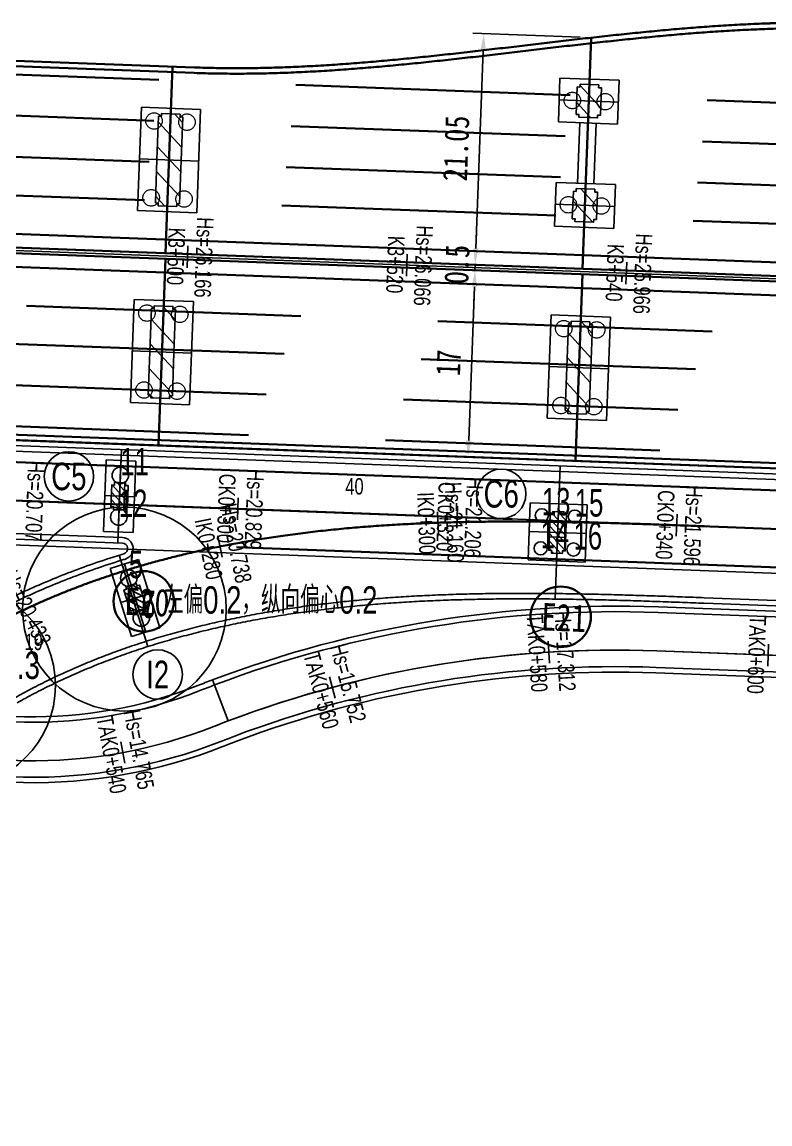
# Model space of a CAD drawing. Extents: x 0 to 558779, y 0 to 2762081.
# Drawn here: x 519707.1 to 519775.3, y 2757570.6 to 2757670.9 of the extents above; entities that cross this region are included whole.
import ezdxf
from ezdxf.enums import TextEntityAlignment as Align

# ---------------------------------------------------------------- set-up
doc = ezdxf.new("R2010")
doc.units = 0
doc.header["$LTSCALE"] = 20
doc.header["$PDMODE"] = 34
for name, pattern in [('CENTER', [2, 1.25, -0.25, 0.25, -0.25]), ('DASHED', [19.05, 12.7, -6.35]), ('HIDDEN', [0.375, 0.25, -0.125])]:
    doc.linetypes.add(name, pattern=pattern)
for name, color, linetype in [('B-标线', 8, 'Continuous'), ('DL-中心线', 10, 'Continuous'), ('L-主桥边线', 240, 'Continuous'), ('L-洛秀互通匝道边线', 140, 'Continuous'), ('L-脊线', 222, 'Continuous'), ('L-辅路绿化带', 3, 'Continuous'), ('QL-主线桥墩', 191, 'Continuous'), ('QL-分孔线', 4, 'Continuous'), ('QL-墩号', 6, 'Continuous'), ('QL-桥墩', 191, 'Continuous'), ('QL-桥跨数值', 6, 'Continuous'), ('RD-红线', 230, 'Continuous'), ('XW_2022', 7, 'Continuous'), ('XW_C', 7, 'Continuous'), ('XW_E', 7, 'Continuous'), ('XW_I', 7, 'Continuous'), ('XW_TA', 7, 'Continuous'), ('XW_海江大道（2000坐标）', 7, 'Continuous'), ('XW_红树林', 7, 'Continuous'), ('主线墩中心线', 6, 'Continuous'), ('主线墩号', 1, 'Continuous'), ('主线桥宽', 4, 'Continuous'), ('桩号-2022', 7, 'Continuous'), ('桩号-C', 7, 'Continuous'), ('桩号-I', 7, 'Continuous'), ('桩号-红树林', 7, 'Continuous'), ('点划线', 6, 'CENTER'), ('粗实线', 1, 'Continuous'), ('设计高-2022', 7, 'Continuous'), ('设计高-C', 7, 'Continuous'), ('设计高-I', 7, 'Continuous'), ('设计高-地面高-2022', 7, 'Continuous'), ('设计高-地面高-C', 7, 'Continuous'), ('设计高-地面高-I', 7, 'Continuous'), ('设计高-地面高-红树林', 7, 'Continuous'), ('设计高-红树林', 7, 'Continuous')]:
    doc.layers.add(name, color=color, linetype=linetype)
doc.layers.add('偏心', color=4, linetype='Continuous', plot=False)
doc.layers.add('坐标标注', color=6, linetype='Continuous', plot=False)
doc.layers.add('构造细实', color=5, linetype='Continuous', lineweight=15)
doc.layers.add('细虚线', color=2, linetype='DASHED', lineweight=15)
doc.styles.get("Standard").update_dxf_attribs({"font": 'fsdb_e.shx', "width": 0.7, "bigfont": 'hzdx.shx'})
doc.styles.add('仿宋', font='simfang_0.ttf', dxfattribs={"width": 0.8})
doc.dimstyles.new('跨度', dxfattribs={"dimscale": 2, "dimtxt": 2.2, "dimasz": 1.5, "dimexe": 1, "dimexo": 1, "dimgap": 1, "dimtad": 1, "dimdec": 3, "dimzin": 9, "dimdsep": 46, "dimtxsty": '仿宋', "dimcen": 0, "dimclrd": 4, "dimclre": 4, "dimclrt": 256, "dimadec": 0, "dimazin": 3, "dimtfac": 1, "dimtdec": 3, "dimtix": 1, "dimtmove": 2, "dimatfit": 3, "dimfxl": 1, "dimtolj": 1, "dimtzin": 0, "dimarcsym": 2})
pattern_1 = [(0, (0, 2e-10), (0, 6.985), [5.08, -1.905]), (90, (0, 2e-10), (-6.985, 4e-16), [5.08, -1.905])]

# ---------------------------------------------------------------- blocks, each defined once
blk = doc.blocks.new('(13-2)13m花瓶墩双排桩4根1.2')
h = blk.add_hatch()
h.set_pattern_fill('ANGLE', color=256)
h.set_pattern_definition(pattern_1)
h.paths.add_polyline_path([(-1.9, -0.5), (-1.9, 0.5), (-1.65, 0.5), (-1.65, 0.75), (1.65, 0.75), (1.65, 0.5), (1.9, 0.5), (1.9, -0.5), (1.65, -0.5), (1.65, -0.75), (-1.65, -0.75), (-1.65, -0.5)])
h = blk.add_hatch()
h.set_pattern_fill('ANGLE', color=256)
h.set_pattern_definition(pattern_1)
h.paths.add_polyline_path([(-1.9, -0.5), (-1.9, 0.5), (-1.65, 0.5), (-1.65, 0.75), (1.65, 0.75), (1.65, 0.5), (1.9, 0.5), (1.9, -0.5), (1.65, -0.5), (1.65, -0.75), (-1.65, -0.75), (-1.65, -0.5)])
h = blk.add_hatch()
h.set_pattern_fill('ANSI31', color=3, scale=0.15)
h.paths.add_polyline_path([(-1.9, -0.5), (-1.9, 0.5), (-1.65, 0.5), (-1.65, 0.75), (1.65, 0.75), (1.65, 0.5), (1.9, 0.5), (1.9, -0.5), (1.65, -0.5), (1.65, -0.75), (-1.65, -0.75), (-1.65, -0.5)])
at = {"layer": 'QL-桥墩', "color": 1}
for p, q in [((-2.6, 2.6), (2.6, 2.6)), ((-2.6, 2.6), (-2.6, -2.6)), ((2.6, 2.6), (2.6, -2.6)), ((-2.6, -2.6), (2.6, -2.6))]:
    blk.add_line(p, q, dxfattribs=at)
at = {"layer": 'QL-桥墩', "color": 3, "linetype": 'CENTER'}
for p, q in [((0, 2.6), (0, -2.6)), ((-2.6, 0), (2.6, 0))]:
    blk.add_line(p, q, dxfattribs=at)
at = {"layer": 'QL-桥墩', "color": 1}
blk.add_lwpolyline([(-1.9, -0.5), (-1.9, 0.5), (-1.65, 0.5), (-1.65, 0.75), (1.65, 0.75), (1.65, 0.5), (1.9, 0.5), (1.9, -0.5), (1.65, -0.5), (1.65, -0.75), (-1.65, -0.75), (-1.65, -0.5)], close=True, dxfattribs=at)
at = {"layer": 'QL-桥墩', "color": 3, "ltscale": 0.1}
for centre in [(-1.5, 1.5), (1.5, 1.5), (-1.5, -1.5), (1.5, -1.5)]:
    blk.add_circle(centre, 0.6, dxfattribs=at)
blk = doc.blocks.new('(9-1)8.5m花瓶墩单排桩2根1.5')
h = blk.add_hatch()
h.set_pattern_fill('ANGLE', color=256)
h.set_pattern_definition(pattern_1)
h.paths.add_polyline_path([(-1.25, -0.5), (-1.25, 0.5), (-1, 0.5), (-1, 0.75), (1, 0.75), (1, 0.5), (1.25, 0.5), (1.25, -0.5), (1, -0.5), (1, -0.75), (-1, -0.75), (-1, -0.5)])
h = blk.add_hatch()
h.set_pattern_fill('ANGLE', color=256)
h.set_pattern_definition(pattern_1)
h.paths.add_polyline_path([(-1.25, -0.5), (-1.25, 0.5), (-1, 0.5), (-1, 0.75), (1, 0.75), (1, 0.5), (1.25, 0.5), (1.25, -0.5), (1, -0.5), (1, -0.75), (-1, -0.75), (-1, -0.5)])
h = blk.add_hatch()
h.set_pattern_fill('ANSI31', color=3, scale=0.15)
h.paths.add_polyline_path([(-1.25, -0.5), (-1.25, 0.5), (-1, 0.5), (-1, 0.75), (1, 0.75), (1, 0.5), (1.25, 0.5), (1.25, -0.5), (1, -0.5), (1, -0.75), (-1, -0.75), (-1, -0.5)])
at = {"layer": 'QL-桥墩', "color": 1}
for p, q in [((-3.25, -1.35), (-3.25, 1.35)), ((-3.25, 1.35), (3.25, 1.35)), ((3.25, 1.35), (3.25, -1.35)), ((3.25, -1.35), (-3.25, -1.35))]:
    blk.add_line(p, q, dxfattribs=at)
at = {"layer": 'QL-桥墩', "color": 3, "linetype": 'CENTER'}
for p, q in [((0, -1.35), (0, 1.35)), ((3.25, 0), (-3.25, 0))]:
    blk.add_line(p, q, dxfattribs=at)
at = {"layer": 'QL-桥墩', "color": 1, "ltscale": 0.1}
blk.add_lwpolyline([(-1.25, -0.5), (-1.25, 0.5), (-1, 0.5), (-1, 0.75), (1, 0.75), (1, 0.5), (1.25, 0.5), (1.25, -0.5), (1, -0.5), (1, -0.75), (-1, -0.75), (-1, -0.5)], close=True, dxfattribs=at)
at = {"layer": 'QL-桥墩', "color": 3}
for centre in [(-1.9, 0), (1.9, 0)]:
    blk.add_circle(centre, 0.75, dxfattribs=at)
blk = doc.blocks.new('E12-E19')
at = {"layer": '构造细实'}
h = blk.add_hatch(dxfattribs=at)
h.set_pattern_fill('ANSI31', color=4, scale=50, style=0)
h.paths.add_polyline_path([(56099, 44434), (56494, 44434), (56889, 44434), (56889, 44459), (56914, 44459), (56914, 44544), (56914, 44629), (56889, 44629), (56889, 44654), (56494, 44654), (56099, 44654), (56099, 44629), (56074, 44629), (56074, 44544), (56074, 44459), (56099, 44459)])
at = {"layer": '粗实线'}
for p, q in [((56024, 44814), (56024, 44274)), ((56964, 44814), (56024, 44814)), ((56964, 44814), (56964, 44274)), ((56964, 44274), (56024, 44274))]:
    blk.add_line(p, q, dxfattribs=at)
at = {"layer": '粗实线', "color": 4}
for points in [[(56099, 44434), (56099, 44459), (56074, 44459), (56074, 44544), (56074, 44629), (56099, 44629), (56099, 44654)], [(56099, 44434), (56494, 44434), (56889, 44434), (56889, 44459), (56914, 44459), (56914, 44544), (56914, 44629), (56889, 44629), (56889, 44654), (56494, 44654), (56099, 44654)]]:
    blk.add_lwpolyline(points, dxfattribs=at)
at = {"layer": '细虚线', "ltscale": 5}
for centre in [(56144, 44694), (56844, 44694), (56144, 44394), (56844, 44394)]:
    blk.add_circle(centre, 75, dxfattribs=at)
blk = doc.blocks.new('40m水中墩')
at = {"layer": '点划线'}
for p, q in [((0.18, 4.7), (-0.18, -4.7)), ((-2.7, 0.1), (2.7, -0.1))]:
    blk.add_line(p, q, dxfattribs=at)
at = {"xscale": 0.01, "yscale": 0.01, "zscale": 0.01, "rotation": 87.8660175350608}
blk.add_blockref('E12-E19', (424.09, -581.14), dxfattribs=at)
blk = doc.blocks.new('E22-E26')
at = {"layer": '构造细实'}
h = blk.add_hatch(dxfattribs=at)
h.set_pattern_fill('ANSI31', color=4, scale=0.4, style=0)
h.set_pattern_definition([(45, (-456.4983, -204.118), (-0.8980256, 0.8980256), [])])
h.paths.add_polyline_path([(6.25, 0.85), (6.25, 0), (6.25, -0.85), (6, -0.85), (6, -1.1), (3.5, -1.1), (3.5, -0.85), (3.25, -0.85), (3.25, 0), (3.25, 0.85), (3.5, 0.85), (3.5, 1.1), (6, 1.1), (6, 0.85)])
h.paths.add_polyline_path([(-6, -1.1), (-6, -0.85), (-6.25, -0.85), (-6.25, 0), (-6.25, 0.85), (-6, 0.85), (-6, 1.1), (-3.5, 1.1), (-3.5, 0.85), (-3.25, 0.85), (-3.25, 0), (-3.25, -0.85), (-3.5, -0.85), (-3.5, -1.1)])
at = {"layer": '点划线', "ltscale": 0.3}
for p, q in [((-4.75, 2.7), (-4.75, -2.7)), ((4.75, 2.7), (4.75, -2.7)), ((-6.75, 0), (6.75, 0))]:
    blk.add_line(p, q, dxfattribs=at)
at = {"layer": '粗实线'}
for p, q in [((-6.75, -2.7), (-6.75, 2.7)), ((-2.75, 2.7), (-6.75, 2.7)), ((-2.75, -2.7), (-2.75, 2.7)), ((2.75, -2.7), (2.75, 2.7)), ((6.75, 2.7), (2.75, 2.7)), ((6.75, -2.7), (6.75, 2.7)), ((-2.75, 0.75), (2.75, 0.75)), ((-2.75, -0.75), (2.75, -0.75)), ((-6.75, -2.7), (-2.75, -2.7)), ((2.75, -2.7), (6.75, -2.7))]:
    blk.add_line(p, q, dxfattribs=at)
at = {"layer": '粗实线', "color": 4}
for points in [[(-6, -1.1), (-6, -0.85), (-6.25, -0.85), (-6.25, 0), (-6.25, 0.85), (-6, 0.85), (-6, 1.1), (-3.5, 1.1), (-3.5, 0.85), (-3.25, 0.85), (-3.25, 0), (-3.25, -0.85)], [(-6, -1.1), (-3.5, -1.1), (-3.5, -0.85), (-3.25, -0.85)]]:
    blk.add_lwpolyline(points, dxfattribs=at)
blk.add_lwpolyline([(6.25, 0.85), (6.25, 0), (6.25, -0.85), (6, -0.85), (6, -1.1), (3.5, -1.1), (3.5, -0.85), (3.25, -0.85), (3.25, 0), (3.25, 0.85), (3.5, 0.85), (3.5, 1.1), (6, 1.1), (6, 0.85)], close=True, dxfattribs=at)
at = {"layer": '细虚线', "ltscale": 5}
for centre in [(-4.75, 1.5), (4.75, 1.5), (-4.75, -1.5), (4.75, -1.5)]:
    blk.add_circle(centre, 0.75, dxfattribs=at)
blk = doc.blocks.new('标注墩')
at = {"layer": '主线墩号', "lineweight": 35}
blk.add_circle((0, -28.5), 5.5, dxfattribs=at)
blk = doc.blocks.new('*D1523')
at = {"layer": 'DEFPOINTS', "color": 0}
for p in [(2727.53, -351.63), (2737.31, -351.99), (2736.68, -368.98)]:
    blk.add_point(p, dxfattribs=at)
at = {"layer": '主线桥宽', "color": 4, "lineweight": -2}
for p, q in [((2736.31, -351.95), (2726.53, -351.59)), ((2726.96, -367.11), (2727.48, -353.12)), ((2735.68, -368.94), (2725.9, -368.58))]:
    blk.add_line(p, q, dxfattribs=at)
at = {"layer": '主线桥宽', "color": 4}
for points in [[(2727.73, -353.13), (2727.23, -353.11), (2727.53, -351.63)], [(2726.71, -367.11), (2727.21, -367.12), (2726.9, -368.61)]]:
    blk.add_solid(points, dxfattribs=at)
at = {"layer": '主线桥宽', "insert": (2725.11, -360.04), "char_height": 2.2, "attachment_point": 5, "rotation": 87.8663, "style": '仿宋'}
blk.add_mtext('\\A1;17', dxfattribs=at)
blk = doc.blocks.new('*D1546')
at = {"layer": 'DEFPOINTS', "color": 0}
for p in [(2727.55, -351.13), (2737.31, -351.99), (2737.33, -351.49)]:
    blk.add_point(p, dxfattribs=at)
at = {"layer": '主线桥宽', "color": 4, "lineweight": -2}
for p, q in [((2727.61, -349.63), (2727.66, -348.13)), ((2736.31, -351.95), (2726.53, -351.59)), ((2736.33, -351.45), (2726.55, -351.09)), ((2727.53, -351.63), (2727.55, -351.13)), ((2727.48, -353.12), (2727.42, -354.62))]:
    blk.add_line(p, q, dxfattribs=at)
at = {"layer": '主线桥宽', "color": 4}
for points in [[(2727.36, -349.62), (2727.86, -349.64), (2727.55, -351.13)], [(2727.73, -353.13), (2727.23, -353.11), (2727.53, -351.63)]]:
    blk.add_solid(points, dxfattribs=at)
at = {"layer": '主线桥宽', "insert": (2725.9, -351.09), "char_height": 2.2, "attachment_point": 5, "rotation": 87.8663, "style": '仿宋'}
blk.add_mtext('\\A1;0.5', dxfattribs=at)
blk = doc.blocks.new('*D1547')
at = {"layer": 'DEFPOINTS', "color": 0}
for p in [(2728.34, -330.09), (2738.11, -330.45), (2737.33, -351.49)]:
    blk.add_point(p, dxfattribs=at)
at = {"layer": '主线桥宽', "color": 4, "lineweight": -2}
for p, q in [((2737.11, -330.42), (2727.34, -330.05)), ((2727.61, -349.63), (2728.28, -331.59)), ((2736.33, -351.45), (2726.55, -351.09))]:
    blk.add_line(p, q, dxfattribs=at)
at = {"layer": '主线桥宽', "color": 4}
for points in [[(2728.53, -331.6), (2728.03, -331.58), (2728.34, -330.09)], [(2727.36, -349.62), (2727.86, -349.64), (2727.55, -351.13)]]:
    blk.add_solid(points, dxfattribs=at)
at = {"layer": '主线桥宽', "insert": (2725.83, -340.53), "char_height": 2.2, "attachment_point": 5, "rotation": 87.8663, "style": '仿宋'}
blk.add_mtext('\\A1;21.05', dxfattribs=at)
blk = doc.blocks.new('主线桥墩10.09')
at = {"layer": 'L-主桥边线', "color": 3, "lineweight": 35}
for points in [[(1927.5544, -306.876), (1927.5544, -306.876, 0.02003161), (2286.8826, -334.7071), (3681.6686, -386.6743)], [(1927.4958, -307.3726, 0.02003161), (2286.864, -335.2068), (3681.65, -387.174)]]:
    blk.add_lwpolyline(points, format="xyb", dxfattribs=at)
at = {"layer": 'L-主桥边线', "lineweight": 35, "ltscale": 2, "flags": 128}
for points in [[(2502.1443, -325.7156), (2701.9882, -333.1614)], [(2356.2377, -354.8033), (3416.4211, -394.3038)]]:
    blk.add_lwpolyline(points, dxfattribs=at)
blk.add_lwpolyline([(2756.177, -329.1012, 0.00397659), (2754.1736, -329.1553, 0.00362286), (2752.169, -329.24, 0.00327001), (2750.1634, -329.3524, 0.00291858), (2748.1569, -329.4899, 0.00256892), (2746.1496, -329.6495, 0.0022212), (2744.1415, -329.8286, 0.00187545), (2742.1328, -330.0243, 0.00153156), (2740.1237, -330.2339, 0.00118934), (2738.114, -330.4546, 0.00084849), (2736.1041, -330.6836, 0.00050867), (2734.094, -330.9182, 0.00016949), (2732.0838, -331.1555, -0.00016949), (2730.0735, -331.3929, -0.00050867), (2728.0634, -331.6275, -0.00084849), (2726.0535, -331.8565, -0.00118934), (2724.0439, -332.0772, -0.00153156), (2722.0347, -332.2868, -0.00187545), (2720.026, -332.4825, -0.0022212), (2718.0179, -332.6616, -0.00256892), (2716.0106, -332.8212, -0.00291858), (2714.0041, -332.9586, -0.00327001), (2711.9985, -333.0711, -0.00362286), (2709.994, -333.1558, -0.00397659), (2707.9906, -333.2099, -0.00433043), (2705.9884, -333.2308, -0.00468339), (2703.9876, -333.2155, -0.0050342), (2701.9882, -333.1614)], format="xyb", dxfattribs=at)
at = {"layer": '主线墩中心线', "linetype": 'CENTER', "lineweight": 35}
for p, q in [((2737.3303, -351.49), (2738.114, -330.4546)), ((2699.3566, -350.0752), (2699.9896, -333.0869)), ((2698.7051, -367.563), (2699.338, -350.5748)), ((2736.6787, -368.9778), (2737.3117, -351.9896))]:
    blk.add_line(p, q, dxfattribs=at)
at = {"layer": '主线墩号'}
for name, p, rotation in [('E22-E26', (2737.7222, -340.9723), 87.86625112497175), ('40m水中墩', (2699.6731, -341.581), 0.000233533772675), ('40m水中墩', (2699.0216, -359.0689), 0.000233533772675), ('40m水中墩', (2736.9952, -360.4837), 0.000233533772675)]:
    blk.add_blockref(name, p, dxfattribs=dict(at, rotation=rotation))
at = {"layer": '主线墩号', "lineweight": 35, "xscale": -0.5000000000020589, "yscale": 0.5, "zscale": 0.5, "rotation": 354.5955296351904}
for p in [(2698.7051, -367.563), (2736.6787, -368.9778)]:
    blk.add_blockref('标注墩', p, dxfattribs=at)
at = {"layer": '主线墩号', "lineweight": 35, "style": '仿宋', "width": 0.8}
for s, p in [('E20', (2697.6658, -381.8111)), ('E21', (2735.6395, -383.2259))]:
    blk.add_text(s, height=2.5, rotation=357.768209, dxfattribs=at).set_placement(p, align=Align.MIDDLE_CENTER)
at = {"layer": '主线桥宽'}
dim = blk.add_linear_dim(base=(2728.3363, -330.0903), p1=(2737.3303, -351.49), p2=(2738.114, -330.4546), angle=267.866251, dimstyle='跨度', override={"dimscale": 1, "dimfxl": 0.6}, dxfattribs=at)
dim.commit()
dim.dimension.update_dxf_attribs({"geometry": '*D1547', "text_midpoint": (2725.827, -340.5291)})
dim = blk.add_linear_dim(base=(2727.5525, -351.1257), p1=(2737.3117, -351.9896), p2=(2737.3303, -351.49), angle=267.866251, dimstyle='跨度', override={"dimscale": 1, "dimfxl": 0.6}, dxfattribs=at)
dim.commit()
dim.dimension.update_dxf_attribs({"geometry": '*D1546', "text_midpoint": (2725.9, -351.0905), "dimtype": 160})
dim = blk.add_aligned_dim(p1=(2736.6787, -368.9778), p2=(2737.3117, -351.9896), distance=9.7846, dimstyle='跨度', override={"dimscale": 1, "dimfxl": 0.6}, dxfattribs=at)
dim.commit()
dim.dimension.update_dxf_attribs({"geometry": '*D1523', "text_midpoint": (2725.1063, -360.0408)})

msp = doc.modelspace()

# ---------------------------------------------------------------- linework, layer by layer
at = {"layer": 'B-标线', "lineweight": 35, "ltscale": 5}
for p, q in [((519726.918, 2757630.057), (519895.045, 2757623.793)), ((519726.657, 2757623.062), (519894.784, 2757616.798))]:
    msp.add_line(p, q, dxfattribs=at)
at = {"layer": 'B-标线', "linetype": 'HIDDEN', "lineweight": 35, "ltscale": 5}
msp.add_line((519726.787, 2757626.56), (519894.914, 2757620.295), dxfattribs=at)
at = {"layer": 'B-标线'}
msp.add_line((519725.911, 2757607.258), (519724.498, 2757611), dxfattribs=at)
at = {"layer": 'B-标线', "linetype": 'HIDDEN', "lineweight": 35, "ltscale": 5, "flags": 128}
for points in [[(516322.438, 2758316.933), (516956.171, 2758023.087, 0.0793686), (517564.823, 2757850.856), (518947.799, 2757687.806, 0.0200316), (519307.547, 2757659.942), (521003.552, 2757596.752)], [(516320.965, 2758313.758), (516954.699, 2758019.912, 0.0793686), (517564.414, 2757847.38), (518947.39, 2757684.33, 0.0200316), (519307.417, 2757656.444), (521003.422, 2757593.254)], [(516319.388, 2758310.356), (516953.121, 2758016.51, 0.0793686), (517563.975, 2757843.656), (518946.951, 2757680.605, 0.0200316), (519307.277, 2757652.697), (521003.282, 2757589.507)], [(516317.81, 2758306.954), (516951.544, 2758013.108, 0.0793686), (517563.535, 2757839.932), (518946.511, 2757676.881, 0.0200316), (519307.137, 2757648.95), (521003.142, 2757585.76)], [(518722.616, 2757735.5), (518950.258, 2757708.661, 0.0200316), (519308.329, 2757680.927), (521004.334, 2757617.737)], [(518722.177, 2757731.776), (518949.819, 2757704.937, 0.0200316), (519308.189, 2757677.18), (521004.194, 2757613.99)], [(518721.738, 2757728.051), (518949.38, 2757701.213, 0.0200316), (519308.05, 2757673.433), (521004.055, 2757610.243)], [(518721.328, 2757724.575), (518948.97, 2757697.737, 0.0200316), (519307.919, 2757669.935), (521003.924, 2757606.745)]]:
    msp.add_lwpolyline(points, format="xyb", dxfattribs=at)
at = {"layer": 'B-标线', "lineweight": 35, "flags": 128}
for points in [[(518725.387, 2757720.573), (518948.561, 2757694.261, 0.0200316), (519307.789, 2757666.438), (521003.794, 2757603.247)], [(518725.036, 2757717.593), (518948.209, 2757691.282, 0.0200316), (519307.677, 2757663.44), (521003.682, 2757600.25)]]:
    msp.add_lwpolyline(points, format="xyb", dxfattribs=at)
at = {"layer": 'B-标线', "lineweight": 35, "ltscale": 5, "flags": 128}
for points in [[(519427.068, 2757636.06, 0.0177544), (519533.308, 2757635.183, -0.0161243), (519598.014, 2757634.86), (519726.918, 2757630.057)], [(519426.915, 2757632.563, 0.0177544), (519533.404, 2757631.684, -0.0161243), (519597.884, 2757631.362), (519726.787, 2757626.56)]]:
    msp.add_lwpolyline(points, format="xyb", dxfattribs=at)
at = {"layer": 'DL-中心线', "linetype": 'CENTER', "lineweight": 35, "ltscale": 5, "flags": 128}
for points in [[(519736.397, 2757361.61, 0.0061166), (519747.082, 2757374.993, 0.0586686), (519871.219, 2757580.064, 0.0262277), (519898.077, 2757648.36, -0.0209051), (519927.838, 2757726.466, -0.0001215), (519928.031, 2757726.916, -0.0002431), (519928.427, 2757727.834, -0.0002431), (519928.836, 2757728.781, -0.0002431), (519929.259, 2757729.759, -0.0002431), (519929.699, 2757730.77, -0.0002431), (519930.155, 2757731.819, -0.0002431), (519930.632, 2757732.91, -0.0002431), (519931.131, 2757734.05, -0.0002431), (519931.655, 2757735.245, -0.0002431), (519932.209, 2757736.504, -0.0002431), (519932.799, 2757737.839, -0.0002431), (519933.43, 2757739.265, -0.0002431), (519934.113, 2757740.806, -0.0002431), (519934.864, 2757742.493, -0.0002296), (519935.656, 2757744.269, -0.0002025), (519936.449, 2757746.044, -0.0001755), (519937.244, 2757747.819, -0.0001485), (519938.04, 2757749.593, -0.0001215), (519938.837, 2757751.367, -0.0000945), (519939.634, 2757753.14, -0.0000675), (519940.432, 2757754.913, -0.0000405), (519941.231, 2757756.686, -0.0000135), (519942.03, 2757758.459, 0.0001929), (519942.828, 2757760.232, 0.0005787), (519943.624, 2757762.006, 0.0009645), (519944.414, 2757763.783, 0.0013503), (519945.196, 2757765.563, 0.0017361), (519945.967, 2757767.348, 0.0021219), (519946.724, 2757769.139, 0.0025077), (519947.464, 2757770.937, 0.0028935), (519948.185, 2757772.743, 0.0032793), (519948.884, 2757774.557, 0.0034722), (519949.524, 2757776.29, 0.0034722), (519950.087, 2757777.879, 0.0034722), (519950.586, 2757779.356, 0.0034722), (519951.035, 2757780.745, 0.0034722), (519951.439, 2757782.06, 0.0034722), (519951.805, 2757783.312, 0.0034722), (519952.138, 2757784.511, 0.0034722), (519952.44, 2757785.663, 0.0034722), (519952.715, 2757786.773, 0.0034722), (519952.966, 2757787.847, 0.0034722), (519953.193, 2757788.888, 0.0034722), (519953.399, 2757789.898, 0.0034722), (519953.585, 2757790.881, 0.0017361), (519953.671, 2757791.363, 0.5897382), (519858.288, 2757868.254, 0.0022321), (519857.706, 2757868.014, 0.0044643), (519856.524, 2757867.507, 0.0044643), (519855.315, 2757866.963, 0.0044643), (519854.076, 2757866.379, 0.0044643), (519852.805, 2757865.751, 0.0044643), (519851.498, 2757865.076, 0.0044643), (519850.15, 2757864.349, 0.0044643), (519848.756, 2757863.566, 0.0044643), (519847.309, 2757862.717, 0.0044643), (519845.799, 2757861.796, 0.0044643), (519844.216, 2757860.79, 0.0044643), (519842.542, 2757859.685, 0.0044643), (519840.756, 2757858.458, 0.0044643), (519838.823, 2757857.079, 0.0042163), (519836.813, 2757855.593, 0.0037203), (519834.827, 2757854.074, 0.0032242), (519832.862, 2757852.528, 0.0027282), (519830.916, 2757850.959, 0.0022321), (519828.985, 2757849.371, 0.0017361), (519827.067, 2757847.767, 0.0012401), (519825.159, 2757846.152, 0.000744), (519823.257, 2757844.53, 0.000248), (519821.358, 2757842.903), (519718.448, 2757754.691)], [(519426.915, 2757632.563, 0.0177544), (519533.404, 2757631.684, -0.0161243), (519597.884, 2757631.362), (520355.354, 2757603.14)], [(519804.057, 2757562.799, -0.0014225), (519802.28, 2757559.34, -0.0022672), (519800.478, 2757555.894, -0.0031118), (519798.639, 2757552.467, -0.0039565), (519796.751, 2757549.067, -0.0048011), (519794.805, 2757545.701, -0.0056458), (519792.788, 2757542.376, -0.0064905), (519790.691, 2757539.101, -0.0073351), (519788.505, 2757535.885, -0.0081798), (519786.22, 2757532.738, -0.0086022), (519783.937, 2757529.808, -0.0086022), (519781.744, 2757527.183, -0.0086022), (519779.617, 2757524.81, -0.0086022), (519777.543, 2757522.65, -0.0086022), (519775.511, 2757520.674, -0.0086022), (519773.514, 2757518.862, -0.0086022), (519771.546, 2757517.196, -0.0086022), (519769.605, 2757515.664, -0.0086022), (519767.686, 2757514.254, -0.0086022), (519765.789, 2757512.958, -0.0086022), (519763.912, 2757511.769, -0.0086022), (519762.053, 2757510.679, -0.0084021), (519760.256, 2757509.705, -0.9672557), (519701.413, 2757614.212, -0.0040509), (519702.254, 2757614.713, -0.008102), (519703.997, 2757615.696, -0.008102), (519705.825, 2757616.651, -0.008102), (519707.744, 2757617.575, -0.008102), (519709.761, 2757618.467, -0.008102), (519711.883, 2757619.324, -0.008102), (519714.119, 2757620.144, -0.008102), (519716.481, 2757620.925, -0.008102), (519718.984, 2757621.663, -0.008102), (519721.647, 2757622.355, -0.008102), (519724.493, 2757622.997, -0.008102), (519727.557, 2757623.584, -0.008102), (519730.886, 2757624.111, -0.008102), (519734.552, 2757624.57, -0.0076519), (519738.423, 2757624.931, -0.0067516), (519742.304, 2757625.181, -0.0058514), (519746.19, 2757625.332, -0.0049512), (519750.078, 2757625.4, -0.0040509), (519753.967, 2757625.397, -0.0031507), (519757.856, 2757625.339, -0.0022505), (519761.743, 2757625.238, -0.0013503), (519765.63, 2757625.11, -0.0004501), (519769.516, 2757624.967)]]:
    msp.add_lwpolyline(points, format="xyb", dxfattribs=at)
at = {"layer": 'L-主桥边线', "lineweight": 35, "ltscale": 2}
msp.add_line((519377.728, 2757645.069), (520437.281, 2757605.592), dxfattribs=at)
at = {"layer": 'L-主桥边线', "lineweight": 35, "ltscale": 2, "flags": 128}
for points in [[(518705.379, 2757721.673), (518948.414, 2757693.019, 0.0200316), (519307.742, 2757665.188), (520702.528, 2757613.221)], [(518705.32, 2757721.176), (518948.356, 2757692.523, 0.0200316), (519307.724, 2757664.689), (520702.51, 2757612.722)], [(519777.037, 2757670.794, 0.0039766), (519775.033, 2757670.74, 0.0036229), (519773.029, 2757670.656, 0.00327), (519771.023, 2757670.543, 0.0029186), (519769.017, 2757670.406, 0.0025689), (519767.009, 2757670.246, 0.0022212), (519765.001, 2757670.067, 0.0018754), (519762.993, 2757669.871, 0.0015316), (519760.983, 2757669.662, 0.0011893), (519758.974, 2757669.441, 0.0008485), (519756.964, 2757669.212, 0.0005087), (519754.954, 2757668.977, 0.0001695), (519752.944, 2757668.74, -0.0001695), (519750.933, 2757668.503, -0.0005087), (519748.923, 2757668.268, -0.0008485), (519746.913, 2757668.039, -0.0011893), (519744.904, 2757667.818, -0.0015316), (519742.894, 2757667.609, -0.0018754), (519740.886, 2757667.413, -0.0022212), (519738.878, 2757667.234, -0.0025689), (519736.87, 2757667.074, -0.0029186), (519734.864, 2757666.937, -0.00327), (519732.858, 2757666.824, -0.0036229), (519730.854, 2757666.74, -0.0039766), (519728.85, 2757666.686, -0.0043304), (519726.848, 2757666.665, -0.0046834), (519724.847, 2757666.68, -0.0050342), (519722.848, 2757666.734)], [(519777.046, 2757670.294, 0.0039766), (519775.051, 2757670.241, 0.0036229), (519773.054, 2757670.156, 0.00327), (519771.054, 2757670.044, 0.0029186), (519769.054, 2757669.907, 0.0025689), (519767.052, 2757669.748, 0.0022212), (519765.048, 2757669.569, 0.0018754), (519763.043, 2757669.374, 0.0015316), (519761.037, 2757669.164, 0.0011893), (519759.03, 2757668.944, 0.0008485), (519757.021, 2757668.715, 0.0005087), (519755.012, 2757668.481, 0.0001695), (519753.002, 2757668.243, -0.0001695), (519750.992, 2757668.006, -0.0005087), (519748.981, 2757667.771, -0.0008485), (519746.969, 2757667.542, -0.0011893), (519744.957, 2757667.321, -0.0015316), (519742.945, 2757667.111, -0.0018754), (519740.932, 2757666.915, -0.0022212), (519738.92, 2757666.736, -0.0025689), (519736.907, 2757666.576, -0.0029186), (519734.895, 2757666.438, -0.00327), (519732.883, 2757666.325, -0.0036229), (519730.871, 2757666.24, -0.0039766), (519728.86, 2757666.186, -0.0043304), (519726.849, 2757666.165, -0.0046834), (519724.839, 2757666.18, -0.0050342), (519722.829, 2757666.234, -0.0050342)]]:
    msp.add_lwpolyline(points, format="xyb", dxfattribs=at)
for points in [[(519522.985, 2757673.68), (519722.829, 2757666.234)], [(519523.004, 2757674.18), (519722.848, 2757666.734)], [(519377.747, 2757645.568), (520437.3, 2757606.091)]]:
    msp.add_lwpolyline(points, dxfattribs=at)
at = {"layer": 'L-洛秀互通匝道边线', "flags": 128}
for points in [[(519427.133, 2757637.559, 0.0177544), (519533.268, 2757636.683, -0.0161243), (519598.07, 2757636.359), (520329.672, 2757609.101)], [(519427.111, 2757637.059, 0.0177544), (519533.281, 2757636.183, -0.0161243), (519598.051, 2757635.859), (520329.653, 2757608.601)], [(519563.515, 2757629.052, -0.0085924), (519597.772, 2757628.364), (519716.294, 2757623.948)], [(519563.516, 2757628.552, -0.0085916), (519597.753, 2757627.865), (519716.275, 2757623.449)], [(519770.053, 2757514.122, -0.0065724), (519768.553, 2757513.03, -0.0086022), (519766.614, 2757511.705, -0.0086022), (519764.693, 2757510.488, -0.0086022), (519762.79, 2757509.372, -0.0084024), (519760.948, 2757508.374, -0.9672565), (519700.634, 2757615.493, -0.0040511), (519701.496, 2757616.008, -0.0081022), (519703.281, 2757617.015, -0.0081021), (519705.153, 2757617.992, -0.0081021), (519707.116, 2757618.937, -0.0081021), (519709.177, 2757619.849, -0.008102), (519711.344, 2757620.724, -0.0081021), (519713.625, 2757621.561, -0.0081021), (519716.034, 2757622.357, -0.0011795), (519716.403, 2757622.471, -0.0011795)], [(519769.75, 2757514.52, -0.0065541), (519768.264, 2757513.438, -0.0086022), (519766.339, 2757512.123, -0.0086022), (519764.432, 2757510.915, -0.0086022), (519762.544, 2757509.808, -0.0084023), (519760.717, 2757508.818, -0.9672561), (519700.894, 2757615.066, -0.0040511), (519701.749, 2757615.576, -0.0081022), (519703.52, 2757616.575, -0.008102), (519705.377, 2757617.545, -0.0081021), (519707.325, 2757618.483, -0.0081021), (519709.372, 2757619.388, -0.0081021), (519711.523, 2757620.257, -0.0081021), (519713.79, 2757621.089, -0.008102), (519716.183, 2757621.879, -0.0011795), (519716.55, 2757621.993, -0.0011795)], [(519706.453, 2757609.342, -0.0078189), (519708.02, 2757610.195, -0.0075919), (519709.619, 2757611.001, -0.0073647), (519711.247, 2757611.763, -0.0071374), (519712.903, 2757612.479, -0.00691), (519714.584, 2757613.152, -0.0066825), (519716.289, 2757613.78, -0.0064549), (519718.016, 2757614.366, -0.0062271), (519719.764, 2757614.909, -0.0059992), (519721.531, 2757615.412, -0.0057712), (519723.316, 2757615.874, -0.0055431), (519725.117, 2757616.298, -0.0053148), (519726.933, 2757616.683, -0.0050865), (519728.764, 2757617.032, -0.004858), (519730.607, 2757617.346, -0.0046294), (519732.463, 2757617.625, -0.0044007), (519734.33, 2757617.872, -0.0041719), (519736.207, 2757618.088, -0.003943), (519738.094, 2757618.274, -0.003714), (519739.99, 2757618.431, -0.0034849), (519741.894, 2757618.561, -0.0032557), (519743.807, 2757618.666, -0.0030265), (519745.727, 2757618.748, -0.0027971), (519747.654, 2757618.807, -0.0025676), (519749.589, 2757618.846, -0.0023381), (519751.53, 2757618.865, -0.0021084), (519753.477, 2757618.868, -0.0018787), (519755.43, 2757618.855, -0.0016489), (519757.39, 2757618.828, -0.001419), (519759.356, 2757618.788, -0.001189), (519761.327, 2757618.739, -0.000959), (519763.305, 2757618.681, -0.0007289), (519765.289, 2757618.616, -0.0004986), (519767.279, 2757618.546, -0.0002684), (519769.274, 2757618.472, -0.0002684)], [(519706.699, 2757608.907, -0.0078189), (519708.252, 2757609.752, -0.0075919), (519709.838, 2757610.552, -0.0073647), (519711.452, 2757611.307, -0.0071374), (519713.095, 2757612.018, -0.00691), (519714.763, 2757612.685, -0.0066825), (519716.456, 2757613.309, -0.0064549), (519718.171, 2757613.89, -0.0062271), (519719.907, 2757614.43, -0.0059992), (519721.662, 2757614.929, -0.0057712), (519723.435, 2757615.389, -0.0055431), (519725.226, 2757615.81, -0.0053148), (519727.032, 2757616.193, -0.0050865), (519728.852, 2757616.54, -0.004858), (519730.686, 2757616.852, -0.0046294), (519732.533, 2757617.13, -0.0044007), (519734.391, 2757617.376, -0.0041719), (519736.26, 2757617.591, -0.003943), (519738.139, 2757617.776, -0.003714), (519740.027, 2757617.932, -0.0034849), (519741.925, 2757618.062, -0.0032557), (519743.831, 2757618.167, -0.0030265), (519745.745, 2757618.248, -0.0027971), (519747.667, 2757618.307, -0.0025676), (519749.596, 2757618.346, -0.0023381), (519751.532, 2757618.365, -0.0021084), (519753.475, 2757618.368, -0.0018787), (519755.425, 2757618.355, -0.0016489), (519757.381, 2757618.328, -0.001419), (519759.344, 2757618.289, -0.001189), (519761.314, 2757618.239, -0.000959), (519763.289, 2757618.181, -0.0007289), (519765.272, 2757618.116, -0.0004986), (519767.26, 2757618.046, -0.0002684), (519769.256, 2757617.972)], [(519724.498, 2757611, -0.0998853), (519765.102, 2757617.631), (519823.361, 2757615.46)], [(519724.675, 2757610.533, -0.0998853), (519765.084, 2757617.131), (519823.342, 2757614.96)], [(519725.911, 2757607.258, -0.0998853), (519764.954, 2757613.634), (519823.212, 2757611.463)], [(519689.626, 2757611.429), (519691.509, 2757610.606, 0.1993399), (519723.329, 2757610.014, -0.0034841), (519724.675, 2757610.533, -0.0034841)], [(519689.826, 2757611.887), (519691.709, 2757611.064, 0.1993399), (519723.146, 2757610.479, -0.0034841), (519724.498, 2757611, -0.0034841)], [(519726.441, 2757605.855, -0.0998853), (519764.898, 2757612.135), (519823.156, 2757609.964)], [(519726.618, 2757605.387, -0.0998853), (519764.879, 2757611.635), (519823.138, 2757609.464)], [(519757.141, 2757515.694, -0.0000012), (519757.141, 2757515.694, -0.9672528), (519704.919, 2757608.443), (519704.919, 2757608.443)], [(519756.911, 2757516.137, -0.0000013), (519756.911, 2757516.137, -0.9672524), (519705.178, 2757608.016), (519705.179, 2757608.016)], [(519688.224, 2757608.222), (519690.107, 2757607.399, 0.1993399), (519724.611, 2757606.757, -0.0034841), (519725.911, 2757607.258)], [(519687.423, 2757606.39), (519689.306, 2757605.567, 0.1993399), (519725.343, 2757604.896, -0.0034841), (519726.618, 2757605.387, -0.0034841)], [(519687.623, 2757606.848), (519689.506, 2757606.025, 0.1993399), (519725.16, 2757605.361, -0.0034841), (519726.441, 2757605.855, -0.0034841)], [(519743.137, 2757378.065, 0.0586686), (519866.668, 2757582.135, 0.0262277)], [(519743.532, 2757377.758, 0.0586686), (519867.123, 2757581.928, 0.0262277)]]:
    msp.add_lwpolyline(points, format="xyb", dxfattribs=at)
for points in [[(519769.274, 2757618.472), (519867.606, 2757614.808)], [(519769.256, 2757617.972), (519867.587, 2757614.309)]]:
    msp.add_lwpolyline(points, dxfattribs=at)
at = {"layer": 'L-洛秀互通匝道边线'}
for radius in [0.5, 1]:
    msp.add_arc((519716.257, 2757622.949), radius, 287.08468, 87.86625, dxfattribs=at)
at = {"layer": 'L-脊线', "flags": 128}
msp.add_lwpolyline([(519716.844, 2757621.037, -0.0028718), (519717.719, 2757621.301, -0.003975), (519718.965, 2757621.658, -0.003875), (519720.217, 2757621.995, -0.003775), (519721.473, 2757622.312, -0.003675), (519722.734, 2757622.612, -0.003575), (519724, 2757622.892, -0.003475), (519725.269, 2757623.155, -0.003375), (519726.541, 2757623.401, -0.003275), (519727.817, 2757623.63, -0.003175), (519729.096, 2757623.842, -0.003075), (519730.377, 2757624.038, -0.002975), (519731.661, 2757624.218, -0.002875), (519732.946, 2757624.384, -0.002775), (519734.233, 2757624.535, -0.002675), (519735.522, 2757624.672, -0.002575), (519736.813, 2757624.795, -0.002475), (519738.104, 2757624.906, -0.002375), (519739.396, 2757625.004, -0.002275), (519740.69, 2757625.09, -0.002175), (519741.984, 2757625.164, -0.002075), (519743.278, 2757625.227, -0.001975), (519744.573, 2757625.28, -0.0006504), (519745.023, 2757625.296, -0.0006504)], format="xyb", dxfattribs=at)
at = {"layer": 'L-辅路绿化带', "lineweight": 0, "flags": 128}
for points in [[(519375.907, 2756956.026, -0.0968453), (519606.732, 2757263.593, 0.1251069), (519879.487, 2757672.743), (520150.421, 2758440.955)], [(519379.531, 2756954.334, -0.0968312), (519609.412, 2757260.623, 0.1251069), (519883.259, 2757671.413), (520154.193, 2758439.624)], [(519717.012, 2757404.758, 0.0795103), (519865.341, 2757677.732), (520044.663, 2758186.185)], [(519680.829, 2757309.735, 0.1036818), (519897.405, 2757666.424), (520032.71, 2758050.068)]]:
    msp.add_lwpolyline(points, format="xyb", dxfattribs=at)
at = {"layer": 'QL-分孔线', "color": 1}
for p, q in [((519716.181, 2757631.958), (519715.864, 2757623.464)), ((519715.997, 2757622.345), (519718.602, 2757614.029))]:
    msp.add_line(p, q, dxfattribs=at)
at = {"layer": 'QL-分孔线'}
msp.add_line((519756.153, 2757630.469), (519755.702, 2757618.352), dxfattribs=at)
at = {"layer": 'QL-墩号'}
for centre in [(519711.402, 2757629.51), (519750.784, 2757627.925), (519719.491, 2757611.486)]:
    msp.add_circle(centre, 2.25, dxfattribs=at)
at = {"layer": 'RD-红线'}
for points in [[(519915.743, 2757898.867), (519906.039, 2757836.459, -0.0462359), (519893.017, 2757784.738), (519856.393, 2757680.894, -0.0300775), (519810.912, 2757573.079, -0.1370733), (519760.926, 2757517.424, 0.1684617), (519634.308, 2757357.75, -0.12053)], [(519888.581, 2757616.479), (519640.212, 2757625.732, 0.1252399)]]:
    msp.add_lwpolyline(points, format="xyb", dxfattribs=at)
at = {"layer": 'XW_2022', "color": 4}
msp.add_line((519307.733, 2757664.939), (520743.918, 2757611.429), dxfattribs=at)
msp.add_line((519307.733, 2757664.939), (520743.918, 2757611.429), dxfattribs=at)
at = {"layer": 'XW_C', "color": 4}
msp.add_line((519597.884, 2757631.362), (520355.354, 2757603.14), dxfattribs=at)
msp.add_line((519597.884, 2757631.362), (520355.354, 2757603.14), dxfattribs=at)
at = {"layer": 'XW_E', "color": 2}
msp.add_arc((518938.306, 2758004.68), 1025, 322.096831, 335.527288, dxfattribs=at)
msp.add_arc((518938.306, 2758004.68), 1025, 322.096831, 335.527288, dxfattribs=at)
at = {"layer": 'XW_I', "color": 6, "flags": 128}
msp.add_lwpolyline([(519706.832, 2757617.146, -0.004875), (519708.006, 2757617.695, -0.004775), (519709.19, 2757618.222, -0.004675), (519710.384, 2757618.727, -0.004575), (519711.587, 2757619.209, -0.004475), (519712.798, 2757619.67, -0.004375), (519714.018, 2757620.109, -0.004275), (519715.245, 2757620.527, -0.004175), (519716.479, 2757620.924, -0.004075), (519717.719, 2757621.301, -0.003975), (519718.965, 2757621.658, -0.003875), (519720.217, 2757621.995, -0.003775), (519721.473, 2757622.312, -0.003675), (519722.734, 2757622.612, -0.003575), (519724, 2757622.892, -0.003475), (519725.269, 2757623.155, -0.003375), (519726.541, 2757623.401, -0.003275), (519727.817, 2757623.63, -0.003175), (519729.096, 2757623.842, -0.003075), (519730.377, 2757624.038, -0.002975), (519731.661, 2757624.218, -0.002875), (519732.946, 2757624.384, -0.002775), (519734.233, 2757624.535, -0.002675), (519735.522, 2757624.672, -0.002575), (519736.813, 2757624.795, -0.002475), (519738.104, 2757624.906, -0.002375), (519739.396, 2757625.004, -0.002275), (519740.69, 2757625.09, -0.002175), (519741.984, 2757625.164, -0.002075), (519743.278, 2757625.227, -0.001975), (519744.573, 2757625.28, -0.001875), (519745.869, 2757625.323, -0.001775), (519747.165, 2757625.356, -0.001675), (519748.46, 2757625.381, -0.001575), (519749.757, 2757625.397, -0.001475), (519751.053, 2757625.405, -0.001375), (519752.349, 2757625.406, -0.001275), (519753.645, 2757625.4, -0.001175), (519754.941, 2757625.387, -0.001075), (519756.237, 2757625.369, -0.000975), (519757.533, 2757625.345, -0.000875), (519758.829, 2757625.317, -0.000775), (519760.125, 2757625.284, -0.000675), (519761.42, 2757625.248, -0.000575), (519762.716, 2757625.208, -0.000475), (519764.011, 2757625.166, -0.000375), (519765.307, 2757625.121, -0.000275), (519766.602, 2757625.075, -0.000175), (519767.897, 2757625.027, -0.000075), (519769.192, 2757624.979), (519769.516, 2757624.967)], format="xyb", dxfattribs=at)
msp.add_lwpolyline([(519706.832, 2757617.146, -0.004875), (519708.006, 2757617.695, -0.004775), (519709.19, 2757618.222, -0.004675), (519710.384, 2757618.727, -0.004575), (519711.587, 2757619.209, -0.004475), (519712.798, 2757619.67, -0.004375), (519714.018, 2757620.109, -0.004275), (519715.245, 2757620.527, -0.004175), (519716.479, 2757620.924, -0.004075), (519717.719, 2757621.301, -0.003975), (519718.965, 2757621.658, -0.003875), (519720.217, 2757621.995, -0.003775), (519721.473, 2757622.312, -0.003675), (519722.734, 2757622.612, -0.003575), (519724, 2757622.892, -0.003475), (519725.269, 2757623.155, -0.003375), (519726.541, 2757623.401, -0.003275), (519727.817, 2757623.63, -0.003175), (519729.096, 2757623.842, -0.003075), (519730.377, 2757624.038, -0.002975), (519731.661, 2757624.218, -0.002875), (519732.946, 2757624.384, -0.002775), (519734.233, 2757624.535, -0.002675), (519735.522, 2757624.672, -0.002575), (519736.813, 2757624.795, -0.002475), (519738.104, 2757624.906, -0.002375), (519739.396, 2757625.004, -0.002275), (519740.69, 2757625.09, -0.002175), (519741.984, 2757625.164, -0.002075), (519743.278, 2757625.227, -0.001975), (519744.573, 2757625.28, -0.001875), (519745.869, 2757625.323, -0.001775), (519747.165, 2757625.356, -0.001675), (519748.46, 2757625.381, -0.001575), (519749.757, 2757625.397, -0.001475), (519751.053, 2757625.405, -0.001375), (519752.349, 2757625.406, -0.001275), (519753.645, 2757625.4, -0.001175), (519754.941, 2757625.387, -0.001075), (519756.237, 2757625.369, -0.000975), (519757.533, 2757625.345, -0.000875), (519758.829, 2757625.317, -0.000775), (519760.125, 2757625.284, -0.000675), (519761.42, 2757625.248, -0.000575), (519762.716, 2757625.208, -0.000475), (519764.011, 2757625.166, -0.000375), (519765.307, 2757625.121, -0.000275), (519766.602, 2757625.075, -0.000175), (519767.897, 2757625.027, -0.000075), (519769.192, 2757624.979), (519769.516, 2757624.967)], format="xyb", dxfattribs=at)
at = {"layer": 'XW_I', "color": 2}
msp.add_arc((519732.574, 2757562.938), 60, 121.28879, 297.47447, dxfattribs=at)
msp.add_arc((519732.574, 2757562.938), 60, 121.28879, 297.47447, dxfattribs=at)
at = {"layer": 'XW_TA', "color": 4}
msp.add_line((519764.954, 2757613.634), (519840.281, 2757610.827), dxfattribs=at)
msp.add_line((519764.954, 2757613.634), (519840.281, 2757610.827), dxfattribs=at)
at = {"layer": 'XW_TA', "color": 2}
for centre, radius, start, end in [((519761.23, 2757513.703), 100, 87.86602, 111.48086), ((519761.23, 2757513.703), 100, 87.86602, 111.48086), ((519708.132, 2757648.631), 45, 246.3866, 291.48086), ((519708.132, 2757648.631), 45, 246.3866, 291.48086)]:
    msp.add_arc(centre, radius, start, end, dxfattribs=at)
at = {"layer": 'XW_海江大道（2000坐标）', "color": 2}
msp.add_arc((518938.306, 2758004.68), 1000, 312.049004, 340.573195, dxfattribs=at)
msp.add_arc((518938.306, 2758004.68), 1000, 312.049004, 340.573195, dxfattribs=at)
at = {"layer": 'XW_红树林', "color": 4}
msp.add_line((519764.954, 2757613.634), (519840.281, 2757610.827), dxfattribs=at)
at = {"layer": 'XW_红树林', "color": 2}
for centre, radius, start, end in [((519761.23, 2757513.703), 100, 87.86602, 111.48086), ((519708.132, 2757648.631), 45, 246.3866, 291.48086)]:
    msp.add_arc(centre, radius, start, end, dxfattribs=at)
at = {"layer": '偏心'}
for centre in [(519716.454, 2757617.439), (519700.898, 2757610.476)]:
    msp.add_circle(centre, 9.278, dxfattribs=at)
at = {"layer": '设计高-地面高-2022'}
for p, q in [((519722.243, 2757650.495), (519722.169, 2757648.497)), ((519742.229, 2757649.751), (519742.155, 2757647.752)), ((519762.215, 2757649.006), (519762.141, 2757647.007))]:
    msp.add_line(p, q, dxfattribs=at)
at = {"layer": '设计高-地面高-C'}
for p, q in [((519726.824, 2757627.559), (519726.75, 2757625.56)), ((519746.811, 2757626.814), (519746.736, 2757624.816)), ((519766.797, 2757626.07), (519766.722, 2757624.071))]:
    msp.add_line(p, q, dxfattribs=at)
at = {"layer": '设计高-地面高-I'}
for p, q in [((519744.989, 2757626.295), (519745.057, 2757624.297)), ((519724.966, 2757624.114), (519725.36, 2757622.154))]:
    msp.add_line(p, q, dxfattribs=at)
at = {"layer": '设计高-地面高-红树林'}
for p, q in [((519755.045, 2757614.513), (519755.167, 2757612.517)), ((519775.131, 2757614.255), (519775.057, 2757612.256)), ((519735.14, 2757611.275), (519735.657, 2757609.343)), ((519716.139, 2757605.366), (519716.503, 2757603.399))]:
    msp.add_line(p, q, dxfattribs=at)

# ---------------------------------------------------------------- block references
at = {"layer": 'QL-主线桥墩'}
msp.add_blockref('主线桥墩10.09', (517020.86, 2757999.896), dxfattribs=at)
at = {"layer": 'QL-桥墩', "lineweight": 35}
for p, rotation in [((519716.023, 2757627.711), 87.86625112163902), ((519717.43, 2757618.437), 107.3903338813866)]:
    msp.add_blockref('(9-1)8.5m花瓶墩单排桩2根1.5', p, dxfattribs=dict(at, rotation=rotation))
at = {"layer": 'QL-桥墩', "rotation": 87.86625112163902}
msp.add_blockref('(13-2)13m花瓶墩双排桩4根1.2', (519755.927, 2757624.41), dxfattribs=at)

# ---------------------------------------------------------------- texts
at = {"layer": 'QL-墩号', "width": 0.75}
for s, p in [('C5', (519711.402, 2757629.51)), ('C6', (519750.784, 2757627.925)), ('I2', (519719.491, 2757611.486))]:
    msp.add_text(s, height=2.5, dxfattribs=at).set_placement(p, align=Align.MIDDLE_CENTER)
at = {"layer": 'QL-桥跨数值', "lineweight": 35, "width": 0.75}
for s, p in [('40', (519737.416, 2757627.41)), ('40', (519737.416, 2757627.41)), ('19', (519708.195, 2757613.255))]:
    msp.add_text(s, height=1.5, dxfattribs=at).set_placement(p, align=Align.BOTTOM_CENTER)
at = {"layer": '偏心', "width": 0.75}
for s, p in [('左偏0.2，纵向偏心0.2', (519729.792, 2757618.266)), ('左偏0.3', (519705.24, 2757612.326))]:
    msp.add_text(s, height=2.5, dxfattribs=at).set_placement(p, align=Align.MIDDLE_CENTER)
at = {"layer": '坐标标注', "width": 0.7}
for s, p in [('11', (519716.093, 2757629.61)), ('12', (519715.952, 2757625.812)), ('13', (519754.484, 2757625.965)), ('15', (519757.482, 2757625.853)), ('14', (519754.373, 2757622.967)), ('16', (519757.371, 2757622.855)), ('5', (519716.862, 2757620.251)), ('6', (519717.998, 2757616.624)), ('7', (519717.998, 2757616.624))]:
    msp.add_text(s, height=2.5, dxfattribs=at).set_placement(p)
at = {"layer": '桩号-2022', "width": 0.75}
for s, p in [('K3+500', (519721.906, 2757649.507)), ('K3+520', (519741.892, 2757648.763)), ('K3+540', (519761.878, 2757648.018))]:
    msp.add_text(s, height=1.5, rotation=267.86625, dxfattribs=at).set_placement(p, align=Align.TOP_CENTER)
at = {"layer": '桩号-C', "width": 0.75}
for s, p in [('CK0+300', (519726.487, 2757626.571)), ('CK0+320', (519746.474, 2757625.826)), ('CK0+340', (519766.46, 2757625.081))]:
    msp.add_text(s, height=1.5, rotation=267.86625, dxfattribs=at).set_placement(p, align=Align.TOP_CENTER)
at = {"layer": '桩号-I', "width": 0.75}
for s, rotation, p in [('IK0+300', 271.96092, (519744.723, 2757625.286)), ('IK0+280', 281.37413, (519724.869, 2757623.075))]:
    msp.add_text(s, height=1.5, rotation=rotation, dxfattribs=at).set_placement(p, align=Align.TOP_CENTER)
at = {"layer": '桩号-红树林', "width": 0.75}
for s, rotation, p in [('TAK0+580', 273.51096, (519754.806, 2757613.497)), ('TAK0+600', 267.86602, (519774.794, 2757613.267)), ('TAK0+560', 284.97011, (519735.109, 2757610.231)), ('TAK0+540', 280.48439, (519716.026, 2757604.328))]:
    msp.add_text(s, height=1.5, rotation=rotation, dxfattribs=at).set_placement(p, align=Align.TOP_CENTER)
at = {"layer": '设计高-2022', "width": 0.75}
for s, p in [('Hs=26.166', (519722.506, 2757649.485)), ('Hs=26.066', (519742.492, 2757648.74)), ('Hs=25.966', (519762.478, 2757647.996))]:
    msp.add_text(s, height=1.5, rotation=267.86625, dxfattribs=at).set_placement(p, align=Align.BOTTOM_CENTER)
at = {"layer": '设计高-C', "width": 0.75}
for s, p in [('Hs=20.707', (519707.101, 2757627.293)), ('Hs=20.829', (519727.087, 2757626.548)), ('Hs=21.206', (519747.073, 2757625.804)), ('Hs=21.596', (519767.059, 2757625.059))]:
    msp.add_text(s, height=1.5, rotation=267.86625, dxfattribs=at).set_placement(p, align=Align.BOTTOM_CENTER)
at = {"layer": '设计高-I', "width": 0.75}
for s, rotation, p in [('Hs=21.160', 271.96092, (519745.323, 2757625.306)), ('Hs=20.738', 281.37413, (519725.457, 2757623.193)), ('Hs=20.433', 296.24408, (519706.503, 2757616.987))]:
    msp.add_text(s, height=1.5, rotation=rotation, dxfattribs=at).set_placement(p, align=Align.BOTTOM_CENTER)
at = {"layer": '设计高-红树林', "width": 0.75}
for s, rotation, p in [('Hs=17.312', 273.51096, (519755.405, 2757613.534)), ('Hs=15.752', 284.97011, (519735.688, 2757610.386)), ('Hs=14.765', 280.48439, (519716.616, 2757604.437))]:
    msp.add_text(s, height=1.5, rotation=rotation, dxfattribs=at).set_placement(p, align=Align.BOTTOM_CENTER)

doc.saveas('drawing.dxf')
